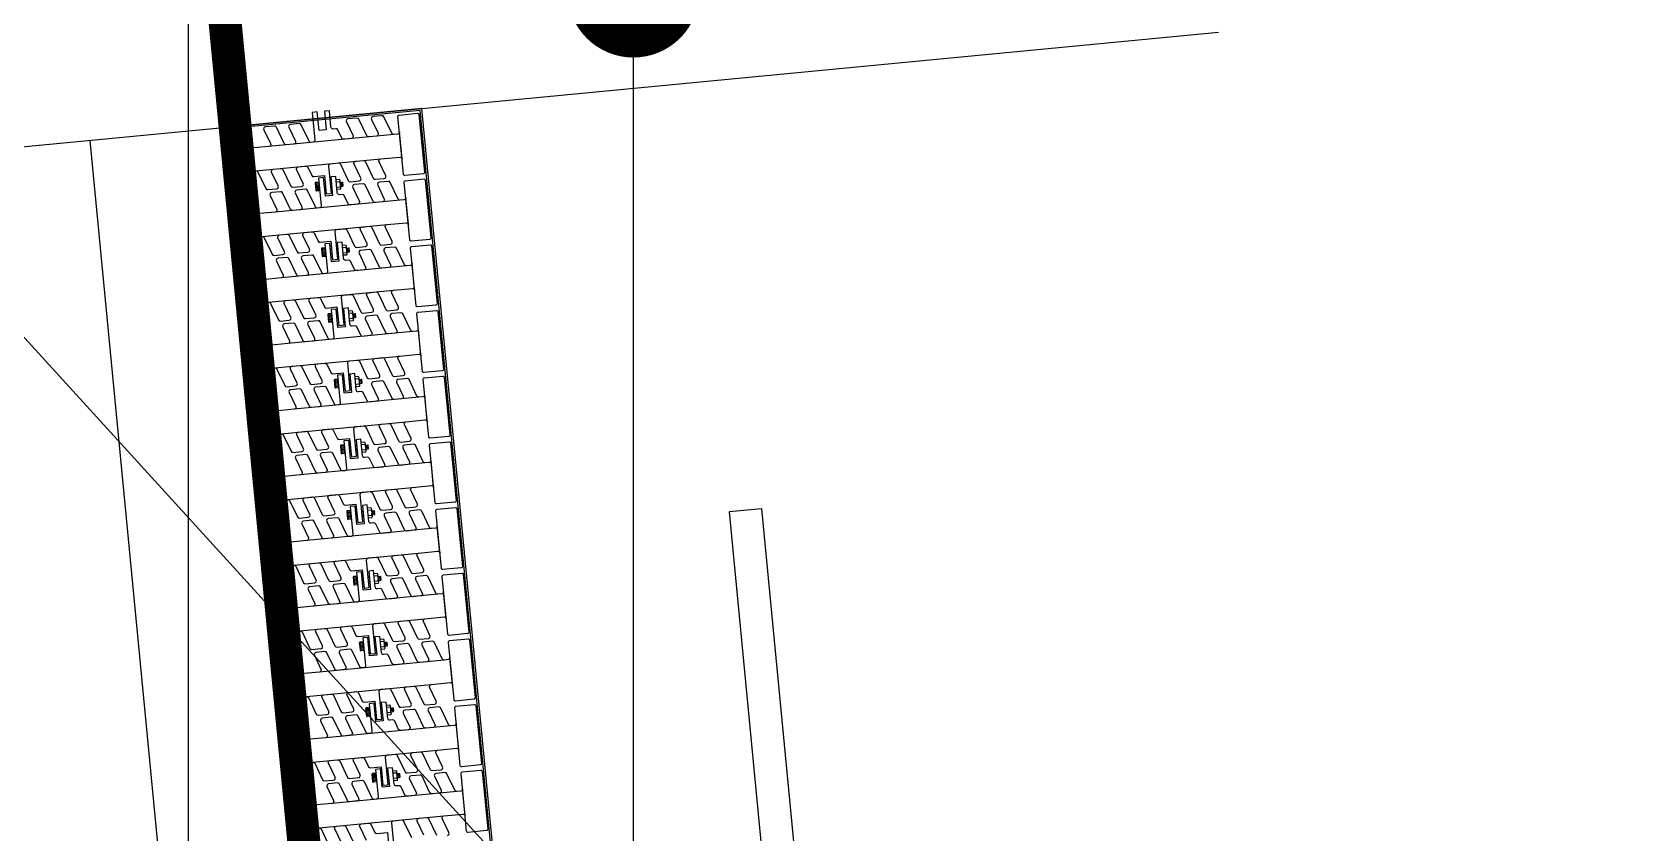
# Model space of a CAD drawing. Header units: millimetres. Extents: x 0 to 1390178, y 0 to 110113.
# Drawn here: x 476686 to 479116, y 23927 to 25141 of the extents above; entities that cross this region are included whole.
import ezdxf
from ezdxf.xclip import XClip

# ---------------------------------------------------------------- set-up
doc = ezdxf.new("R2010")
doc.units = ezdxf.units.MM
doc.header["$LTSCALE"] = 100
doc.header["$XCLIPFRAME"] = 0
doc.linetypes.add('X - 평면도$0$CEN', pattern=[62, 60, -1, 0, -1])
doc.linetypes.add('X - 평면도$0$HID', pattern=[1.5, 1, -0.5])
doc.layers.get('DEFPOINTS').update_dxf_attribs({"color": 145})
for name, color, linetype in [('SYM', 7, 'Continuous'), ('X - 평면도$0$A-CON', 2, 'Continuous'), ('X - 평면도$0$AA-EL-PCN4', 4, 'Continuous'), ('X - 평면도$0$AA-WAXM-BRCK', 3, 'Continuous'), ('X - 평면도$0$AA-XXXX-CNTL', 1, 'X - 평면도$0$CEN'), ('X - 평면도$0$AA-XXXX-SYMB', 7, 'Continuous'), ('X - 평면도$0$DIM', 7, 'Continuous'), ('X - 평면도$0$램프 패턴', 9, 'Continuous'), ('X - 평면도$0$트랜치', 8, 'Continuous')]:
    doc.layers.add(name, color=color, linetype=linetype)
doc.layers.add('X - 평면도$0$차수판', color=6, linetype='X - 평면도$0$HID', plot=False)

# ---------------------------------------------------------------- blocks, each defined once
blk = doc.blocks.new('*U795')
at = {"layer": 'X - 평면도$0$트랜치'}
for p, q in [((-265, 259), (-265, 69.1)), ((-165, 259), (-165, 69.1)), ((-65, 259), (-65, 69.1)), ((35, 259), (35, 69.1)), ((135, 259), (135, 69.1)), ((235, 259), (235, 69.1)), ((335, 259), (335, 69.1)), ((435, 259), (435, 69.1)), ((535, 259), (535, 69.1)), ((635, 259), (635, 69.1)), ((735, 259), (735, 69.1)), ((-230, 46), (-230, 235.9)), ((-130, 46), (-130, 235.9)), ((-30, 46), (-30, 235.9)), ((70, 46), (70, 235.9)), ((170, 46), (170, 235.9)), ((270, 46), (270, 235.9)), ((370, 46), (370, 235.9)), ((470, 46), (470, 235.9)), ((570, 46), (570, 235.9)), ((670, 46), (670, 235.9)), ((770, 46), (770, 235.9)), ((-197.5, 170.5), (-204, 170.5)), ((-204, 166.5), (-204, 170.5)), ((-204, 165.5), (-204, 170.5)), ((-197.5, 171.5), (-203, 171.5)), ((-202, 166.5), (-202, 170.5)), ((-200, 166.5), (-200, 170.5)), ((-198, 166.5), (-198, 170.5)), ((-192, 171.5), (-197.5, 171.5)), ((-191, 170.5), (-197.5, 170.5)), ((-196, 166.5), (-196, 170.5)), ((-194, 166.5), (-194, 170.5)), ((-192, 166.5), (-192, 170.5)), ((-191, 165.5), (-191, 170.5)), ((-97.5, 170.5), (-104, 170.5)), ((-104, 166.5), (-104, 170.5)), ((-104, 165.5), (-104, 170.5)), ((-97.5, 171.5), (-103, 171.5)), ((-102, 166.5), (-102, 170.5)), ((-100, 166.5), (-100, 170.5)), ((-98, 166.5), (-98, 170.5)), ((-92, 171.5), (-97.5, 171.5)), ((-91, 170.5), (-97.5, 170.5)), ((-96, 166.5), (-96, 170.5)), ((-94, 166.5), (-94, 170.5)), ((-92, 166.5), (-92, 170.5)), ((-91, 165.5), (-91, 170.5)), ((2.5, 170.5), (-4, 170.5)), ((-4, 166.5), (-4, 170.5)), ((-4, 165.5), (-4, 170.5)), ((2.5, 171.5), (-3, 171.5)), ((-2, 166.5), (-2, 170.5)), ((0, 166.5), (0, 170.5)), ((2, 166.5), (2, 170.5)), ((8, 171.5), (2.5, 171.5)), ((9, 170.5), (2.5, 170.5)), ((4, 166.5), (4, 170.5)), ((6, 166.5), (6, 170.5)), ((8, 166.5), (8, 170.5)), ((9, 165.5), (9, 170.5)), ((96, 165.5), (96, 170.5)), ((96, 166.5), (96, 170.5)), ((102.5, 170.5), (96, 170.5)), ((102.5, 171.5), (97, 171.5)), ((98, 166.5), (98, 170.5)), ((100, 166.5), (100, 170.5)), ((102, 166.5), (102, 170.5)), ((108, 171.5), (102.5, 171.5)), ((109, 170.5), (102.5, 170.5)), ((104, 166.5), (104, 170.5)), ((106, 166.5), (106, 170.5)), ((108, 166.5), (108, 170.5)), ((109, 165.5), (109, 170.5)), ((196, 165.5), (196, 170.5)), ((196, 166.5), (196, 170.5)), ((202.5, 170.5), (196, 170.5)), ((202.5, 171.5), (197, 171.5)), ((198, 166.5), (198, 170.5)), ((200, 166.5), (200, 170.5)), ((202, 166.5), (202, 170.5)), ((208, 171.5), (202.5, 171.5)), ((209, 170.5), (202.5, 170.5)), ((204, 166.5), (204, 170.5)), ((206, 166.5), (206, 170.5)), ((208, 166.5), (208, 170.5)), ((209, 165.5), (209, 170.5)), ((296, 165.5), (296, 170.5)), ((296, 166.5), (296, 170.5)), ((302.5, 170.5), (296, 170.5)), ((302.5, 171.5), (297, 171.5)), ((298, 166.5), (298, 170.5)), ((300, 166.5), (300, 170.5)), ((302, 166.5), (302, 170.5)), ((308, 171.5), (302.5, 171.5)), ((309, 170.5), (302.5, 170.5)), ((304, 166.5), (304, 170.5)), ((306, 166.5), (306, 170.5)), ((308, 166.5), (308, 170.5)), ((309, 165.5), (309, 170.5)), ((396, 165.5), (396, 170.5)), ((396, 166.5), (396, 170.5)), ((402.5, 170.5), (396, 170.5)), ((402.5, 171.5), (397, 171.5)), ((398, 166.5), (398, 170.5)), ((400, 166.5), (400, 170.5)), ((402, 166.5), (402, 170.5)), ((408, 171.5), (402.5, 171.5)), ((409, 170.5), (402.5, 170.5)), ((404, 166.5), (404, 170.5)), ((406, 166.5), (406, 170.5)), ((408, 166.5), (408, 170.5)), ((409, 165.5), (409, 170.5)), ((502.5, 170.5), (496, 170.5)), ((496, 166.5), (496, 170.5)), ((496, 165.5), (496, 170.5)), ((502.5, 171.5), (497, 171.5)), ((498, 166.5), (498, 170.5)), ((500, 166.5), (500, 170.5)), ((502, 166.5), (502, 170.5)), ((508, 171.5), (502.5, 171.5)), ((509, 170.5), (502.5, 170.5)), ((504, 166.5), (504, 170.5)), ((506, 166.5), (506, 170.5)), ((508, 166.5), (508, 170.5)), ((509, 165.5), (509, 170.5)), ((602.5, 170.5), (596, 170.5)), ((596, 166.5), (596, 170.5)), ((596, 165.5), (596, 170.5)), ((602.5, 171.5), (597, 171.5)), ((598, 166.5), (598, 170.5)), ((600, 166.5), (600, 170.5)), ((602, 166.5), (602, 170.5)), ((608, 171.5), (602.5, 171.5)), ((609, 170.5), (602.5, 170.5)), ((604, 166.5), (604, 170.5)), ((606, 166.5), (606, 170.5)), ((608, 166.5), (608, 170.5)), ((609, 165.5), (609, 170.5)), ((702.5, 170.5), (696, 170.5)), ((696, 166.5), (696, 170.5)), ((696, 165.5), (696, 170.5)), ((702.5, 171.5), (697, 171.5)), ((698, 166.5), (698, 170.5)), ((700, 166.5), (700, 170.5)), ((702, 166.5), (702, 170.5)), ((708, 171.5), (702.5, 171.5)), ((709, 170.5), (702.5, 170.5)), ((704, 166.5), (704, 170.5)), ((706, 166.5), (706, 170.5)), ((708, 166.5), (708, 170.5)), ((709, 165.5), (709, 170.5)), ((-197.5, 166.5), (-204, 166.5)), ((-200.5, 156.5), (-200.5, 158)), ((-200.5, 147), (-200.5, 148.5)), ((-191, 166.5), (-197.5, 166.5)), ((-194.5, 156.5), (-194.5, 158)), ((-194.5, 147), (-194.5, 148.5)), ((-97.5, 166.5), (-104, 166.5)), ((-100.5, 156.5), (-100.5, 158)), ((-100.5, 147), (-100.5, 148.5)), ((-91, 166.5), (-97.5, 166.5)), ((-94.5, 156.5), (-94.5, 158)), ((-94.5, 147), (-94.5, 148.5)), ((2.5, 166.5), (-4, 166.5)), ((-0.5, 156.5), (-0.5, 158)), ((-0.5, 147), (-0.5, 148.5)), ((9, 166.5), (2.5, 166.5)), ((5.5, 156.5), (5.5, 158)), ((5.5, 147), (5.5, 148.5)), ((102.5, 166.5), (96, 166.5)), ((99.5, 156.5), (99.5, 158)), ((99.5, 147), (99.5, 148.5)), ((109, 166.5), (102.5, 166.5)), ((105.5, 156.5), (105.5, 158)), ((105.5, 147), (105.5, 148.5)), ((202.5, 166.5), (196, 166.5)), ((199.5, 156.5), (199.5, 158)), ((199.5, 147), (199.5, 148.5)), ((209, 166.5), (202.5, 166.5)), ((205.5, 156.5), (205.5, 158)), ((205.5, 147), (205.5, 148.5)), ((302.5, 166.5), (296, 166.5)), ((299.5, 156.5), (299.5, 158)), ((299.5, 147), (299.5, 148.5)), ((309, 166.5), (302.5, 166.5)), ((305.5, 156.5), (305.5, 158)), ((305.5, 147), (305.5, 148.5)), ((402.5, 166.5), (396, 166.5)), ((399.5, 156.5), (399.5, 158)), ((399.5, 147), (399.5, 148.5)), ((409, 166.5), (402.5, 166.5)), ((405.5, 156.5), (405.5, 158)), ((405.5, 147), (405.5, 148.5)), ((502.5, 166.5), (496, 166.5)), ((499.5, 156.5), (499.5, 158)), ((499.5, 147), (499.5, 148.5)), ((509, 166.5), (502.5, 166.5)), ((505.5, 156.5), (505.5, 158)), ((505.5, 147), (505.5, 148.5)), ((602.5, 166.5), (596, 166.5)), ((599.5, 156.5), (599.5, 158)), ((599.5, 147), (599.5, 148.5)), ((609, 166.5), (602.5, 166.5)), ((605.5, 156.5), (605.5, 158)), ((605.5, 147), (605.5, 148.5)), ((702.5, 166.5), (696, 166.5)), ((699.5, 156.5), (699.5, 158)), ((699.5, 147), (699.5, 148.5)), ((709, 166.5), (702.5, 166.5)), ((705.5, 156.5), (705.5, 158)), ((705.5, 147), (705.5, 148.5)), ((-205, 134.5), (-205, 139.5)), ((-203.2, 133.5), (-191.8, 133.5)), ((-201.5, 134.5), (-201.5, 139.5)), ((-200.5, 133.5), (-200.5, 130.2)), ((-200.5, 130.2), (-199.9, 129.5)), ((-200.5, 130.2), (-194.5, 130.2)), ((-199.9, 129.5), (-195.2, 129.5)), ((-195.5, 132.4), (-199.2, 132.4)), ((-194.5, 130.2), (-195.2, 129.5)), ((-194.5, 133.5), (-194.5, 130.2)), ((-193.5, 134.5), (-193.5, 139.5)), ((-190, 134.5), (-190, 139.5)), ((-105, 134.5), (-105, 139.5)), ((-103.2, 133.5), (-91.8, 133.5)), ((-101.5, 134.5), (-101.5, 139.5)), ((-100.5, 133.5), (-100.5, 130.2)), ((-100.5, 130.2), (-99.9, 129.5)), ((-100.5, 130.2), (-94.5, 130.2)), ((-99.9, 129.5), (-95.2, 129.5)), ((-95.5, 132.4), (-99.2, 132.4)), ((-94.5, 130.2), (-95.2, 129.5)), ((-94.5, 133.5), (-94.5, 130.2)), ((-93.5, 134.5), (-93.5, 139.5)), ((-90, 134.5), (-90, 139.5)), ((-5, 134.5), (-5, 139.5)), ((-3.2, 133.5), (8.2, 133.5)), ((-1.5, 134.5), (-1.5, 139.5)), ((-0.5, 133.5), (-0.5, 130.2)), ((-0.5, 130.2), (0.1, 129.5)), ((-0.5, 130.2), (5.5, 130.2)), ((0.1, 129.5), (4.8, 129.5)), ((4.5, 132.4), (0.8, 132.4)), ((5.5, 130.2), (4.8, 129.5)), ((5.5, 133.5), (5.5, 130.2)), ((6.5, 134.5), (6.5, 139.5)), ((10, 134.5), (10, 139.5)), ((95, 134.5), (95, 139.5)), ((96.8, 133.5), (108.2, 133.5)), ((98.5, 134.5), (98.5, 139.5)), ((99.5, 133.5), (99.5, 130.2)), ((99.5, 130.2), (105.5, 130.2)), ((99.5, 130.2), (100.1, 129.5)), ((100.1, 129.5), (104.8, 129.5)), ((104.5, 132.4), (100.8, 132.4)), ((105.5, 130.2), (104.8, 129.5)), ((105.5, 133.5), (105.5, 130.2)), ((106.5, 134.5), (106.5, 139.5)), ((110, 134.5), (110, 139.5)), ((195, 134.5), (195, 139.5)), ((196.8, 133.5), (208.2, 133.5)), ((198.5, 134.5), (198.5, 139.5)), ((199.5, 133.5), (199.5, 130.2)), ((199.5, 130.2), (205.5, 130.2)), ((199.5, 130.2), (200.1, 129.5)), ((200.1, 129.5), (204.8, 129.5)), ((204.5, 132.4), (200.8, 132.4)), ((205.5, 130.2), (204.8, 129.5)), ((205.5, 133.5), (205.5, 130.2)), ((206.5, 134.5), (206.5, 139.5)), ((210, 134.5), (210, 139.5)), ((295, 134.5), (295, 139.5)), ((296.8, 133.5), (308.2, 133.5)), ((298.5, 134.5), (298.5, 139.5)), ((299.5, 133.5), (299.5, 130.2)), ((299.5, 130.2), (305.5, 130.2)), ((299.5, 130.2), (300.1, 129.5)), ((300.1, 129.5), (304.8, 129.5)), ((304.5, 132.4), (300.8, 132.4)), ((305.5, 130.2), (304.8, 129.5)), ((305.5, 133.5), (305.5, 130.2)), ((306.5, 134.5), (306.5, 139.5)), ((310, 134.5), (310, 139.5)), ((395, 134.5), (395, 139.5)), ((396.8, 133.5), (408.2, 133.5)), ((398.5, 134.5), (398.5, 139.5)), ((399.5, 133.5), (399.5, 130.2)), ((399.5, 130.2), (405.5, 130.2)), ((399.5, 130.2), (400.1, 129.5)), ((400.1, 129.5), (404.8, 129.5)), ((404.5, 132.4), (400.8, 132.4)), ((405.5, 130.2), (404.8, 129.5)), ((405.5, 133.5), (405.5, 130.2)), ((406.5, 134.5), (406.5, 139.5)), ((410, 134.5), (410, 139.5)), ((495, 134.5), (495, 139.5)), ((496.8, 133.5), (508.2, 133.5)), ((498.5, 134.5), (498.5, 139.5)), ((499.5, 133.5), (499.5, 130.2)), ((499.5, 130.2), (500.1, 129.5)), ((499.5, 130.2), (505.5, 130.2)), ((500.1, 129.5), (504.8, 129.5)), ((504.5, 132.4), (500.8, 132.4)), ((505.5, 130.2), (504.8, 129.5)), ((505.5, 133.5), (505.5, 130.2)), ((506.5, 134.5), (506.5, 139.5)), ((510, 134.5), (510, 139.5)), ((595, 134.5), (595, 139.5)), ((596.8, 133.5), (608.2, 133.5)), ((598.5, 134.5), (598.5, 139.5)), ((599.5, 133.5), (599.5, 130.2)), ((599.5, 130.2), (600.1, 129.5)), ((599.5, 130.2), (605.5, 130.2)), ((600.1, 129.5), (604.8, 129.5)), ((604.5, 132.4), (600.8, 132.4)), ((605.5, 130.2), (604.8, 129.5)), ((605.5, 133.5), (605.5, 130.2)), ((606.5, 134.5), (606.5, 139.5)), ((610, 134.5), (610, 139.5)), ((695, 134.5), (695, 139.5)), ((696.8, 133.5), (708.2, 133.5)), ((698.5, 134.5), (698.5, 139.5)), ((699.5, 133.5), (699.5, 130.2)), ((699.5, 130.2), (700.1, 129.5)), ((699.5, 130.2), (705.5, 130.2)), ((700.1, 129.5), (704.8, 129.5)), ((704.5, 132.4), (700.8, 132.4)), ((705.5, 130.2), (704.8, 129.5)), ((705.5, 133.5), (705.5, 130.2)), ((706.5, 134.5), (706.5, 139.5)), ((710, 134.5), (710, 139.5))]:
    blk.add_line(p, q, dxfattribs=at)
for points in [[(-5695, 305), (-5695, 0), (805, 0), (805, 305)], [(802.5, 2.5), (802.5, 302.5), (-5692.5, 302.5), (-5692.5, 2.5)]]:
    blk.add_lwpolyline(points, close=True, dxfattribs=at)
for points in [[(-291.5, 268, -0.414214), (-293.5, 270), (-293.5, 298, -0.414214), (-291.5, 300), (-203.5, 300, -0.414214), (-201.5, 298), (-201.5, 270, -0.414214), (-203.5, 268)], [(-191.5, 268, -0.414214), (-193.5, 270), (-193.5, 298, -0.414214), (-191.5, 300), (-103.5, 300, -0.414214), (-101.5, 298), (-101.5, 270, -0.414214), (-103.5, 268)], [(-91.5, 268, -0.414214), (-93.5, 270), (-93.5, 298, -0.414214), (-91.5, 300), (-3.5, 300, -0.414214), (-1.5, 298), (-1.5, 270, -0.414214), (-3.5, 268)], [(8.5, 268, -0.414214), (6.5, 270), (6.5, 298, -0.414214), (8.5, 300), (96.5, 300, -0.414214), (98.5, 298), (98.5, 270, -0.414214), (96.5, 268)], [(108.5, 268, -0.414214), (106.5, 270), (106.5, 298, -0.414214), (108.5, 300), (196.5, 300, -0.414214), (198.5, 298), (198.5, 270, -0.414214), (196.5, 268)], [(208.5, 268, -0.414214), (206.5, 270), (206.5, 298, -0.414214), (208.5, 300), (296.5, 300, -0.414214), (298.5, 298), (298.5, 270, -0.414214), (296.5, 268)], [(308.5, 268, -0.414214), (306.5, 270), (306.5, 298, -0.414214), (308.5, 300), (396.5, 300, -0.414214), (398.5, 298), (398.5, 270, -0.414214), (396.5, 268)], [(408.5, 268, -0.414214), (406.5, 270), (406.5, 298, -0.414214), (408.5, 300), (496.5, 300, -0.414214), (498.5, 298), (498.5, 270, -0.414214), (496.5, 268)], [(508.5, 268, -0.414214), (506.5, 270), (506.5, 298, -0.414214), (508.5, 300), (596.5, 300, -0.414214), (598.5, 298), (598.5, 270, -0.414214), (596.5, 268)], [(608.5, 268, -0.414214), (606.5, 270), (606.5, 298, -0.414214), (608.5, 300), (696.5, 300, -0.414214), (698.5, 298), (698.5, 270, -0.414214), (696.5, 268)], [(708.5, 268, -0.414214), (706.5, 270), (706.5, 298, -0.414214), (708.5, 300), (796.5, 300, -0.414214), (798.5, 298), (798.5, 270, -0.414214), (796.5, 268)], [(-165, 194.6), (-165, 183, -0.315299), (-167, 180.2), (-180, 175.5, 0.315299), (-182, 172.6), (-182, 156.5), (-210, 156.5), (-210, 148.5), (-168, 148.5, -0.414214), (-165, 145.5), (-165, 133.4, -0.315299), (-167, 130.6), (-193, 121.1, 0.315299), (-195, 118.3), (-195, 104.7, 0.520567), (-191, 101.9), (-169, 109.9, -0.520567), (-165, 107.1), (-165, 95.4, -0.315299), (-167, 92.6), (-193, 83.1, 0.315299), (-195, 80.3), (-195, 66.7, 0.520567), (-191, 63.9), (-169, 71.9, -0.520567), (-165, 69.1), (-165, 40, -0.414214), (-168, 37), (-127, 37, -0.414214), (-130, 40), (-130, 46, -0.315299), (-128, 48.8), (-102, 58.3, 0.315299), (-100, 61.1), (-100, 74.7, 0.520567), (-104, 77.5), (-126, 69.5, -0.520567), (-130, 72.4), (-130, 84, -0.315299), (-128, 86.8), (-102, 96.3, 0.315299), (-100, 99.1), (-100, 112.7, 0.520567), (-104, 115.5), (-126, 107.5, -0.520567), (-130, 110.4), (-130, 122, -0.315299), (-128, 124.8), (-115, 129.5, 0.315299), (-113, 132.4), (-113, 136.5, -0.414214), (-110, 139.5), (-85, 139.5), (-85, 147), (-113, 147), (-113, 152.5), (-113, 158), (-85, 158), (-85, 165.5), (-127, 165.5, -0.414214), (-130, 168.5), (-130, 171.6, -0.315299), (-128, 174.4), (-102, 183.9, 0.315299), (-100, 186.7), (-100, 200.3, 0.520567), (-104, 203.1), (-126, 195.1, -0.520567), (-130, 197.9), (-130, 209.6, -0.315299), (-128, 212.4), (-102, 221.9, 0.315299), (-100, 224.7), (-100, 238.3, 0.520567), (-104, 241.1), (-126, 233.1, -0.520567), (-130, 235.9), (-130, 265, -0.414214), (-127, 268), (-168, 268, -0.414214), (-165, 265), (-165, 259, -0.315299), (-167, 256.2), (-193, 246.7, 0.315299), (-195, 243.9), (-195, 230.3, 0.520567), (-191, 227.5), (-169, 235.5, -0.520567), (-165, 232.6), (-165, 221, -0.315299), (-167, 218.2), (-193, 208.7, 0.315299), (-195, 205.9), (-195, 192.3, 0.520567), (-191, 189.5), (-169, 197.5, -0.520567)], [(-65, 194.6), (-65, 183, -0.315299), (-67, 180.2), (-80, 175.5, 0.315299), (-82, 172.6), (-82, 156.5), (-110, 156.5), (-110, 148.5), (-68, 148.5, -0.414214), (-65, 145.5), (-65, 133.4, -0.315299), (-67, 130.6), (-93, 121.1, 0.315299), (-95, 118.3), (-95, 104.7, 0.520567), (-91, 101.9), (-69, 109.9, -0.520567), (-65, 107.1), (-65, 95.4, -0.315299), (-67, 92.6), (-93, 83.1, 0.315299), (-95, 80.3), (-95, 66.7, 0.520567), (-91, 63.9), (-69, 71.9, -0.520567), (-65, 69.1), (-65, 40, -0.414214), (-68, 37), (-27, 37, -0.414214), (-30, 40), (-30, 46, -0.315299), (-28, 48.8), (-2, 58.3, 0.315299), (0, 61.1), (0, 74.7, 0.520567), (-4, 77.5), (-26, 69.5, -0.520567), (-30, 72.4), (-30, 84, -0.315299), (-28, 86.8), (-2, 96.3, 0.315299), (0, 99.1), (0, 112.7, 0.520567), (-4, 115.5), (-26, 107.5, -0.520567), (-30, 110.4), (-30, 122, -0.315299), (-28, 124.8), (-15, 129.5, 0.315299), (-13, 132.4), (-13, 136.5, -0.414214), (-10, 139.5), (15, 139.5), (15, 147), (-13, 147), (-13, 152.5), (-13, 158), (15, 158), (15, 165.5), (-27, 165.5, -0.414214), (-30, 168.5), (-30, 171.6, -0.315299), (-28, 174.4), (-2, 183.9, 0.315299), (0, 186.7), (0, 200.3, 0.520567), (-4, 203.1), (-26, 195.1, -0.520567), (-30, 197.9), (-30, 209.6, -0.315299), (-28, 212.4), (-2, 221.9, 0.315299), (0, 224.7), (0, 238.3, 0.520567), (-4, 241.1), (-26, 233.1, -0.520567), (-30, 235.9), (-30, 265, -0.414214), (-27, 268), (-68, 268, -0.414214), (-65, 265), (-65, 259, -0.315299), (-67, 256.2), (-93, 246.7, 0.315299), (-95, 243.9), (-95, 230.3, 0.520567), (-91, 227.5), (-69, 235.5, -0.520567), (-65, 232.6), (-65, 221, -0.315299), (-67, 218.2), (-93, 208.7, 0.315299), (-95, 205.9), (-95, 192.3, 0.520567), (-91, 189.5), (-69, 197.5, -0.520567)], [(35, 194.6), (35, 183, -0.315299), (33, 180.2), (20, 175.5, 0.315299), (18, 172.6), (18, 156.5), (-10, 156.5), (-10, 148.5), (32, 148.5, -0.414214), (35, 145.5), (35, 133.4, -0.315299), (33, 130.6), (7, 121.1, 0.315299), (5, 118.3), (5, 104.7, 0.520567), (9, 101.9), (31, 109.9, -0.520567), (35, 107.1), (35, 95.4, -0.315299), (33, 92.6), (7, 83.1, 0.315299), (5, 80.3), (5, 66.7, 0.520567), (9, 63.9), (31, 71.9, -0.520567), (35, 69.1), (35, 40, -0.414214), (32, 37), (73, 37, -0.414214), (70, 40), (70, 46, -0.315299), (72, 48.8), (98, 58.3, 0.315299), (100, 61.1), (100, 74.7, 0.520567), (96, 77.5), (74, 69.5, -0.520567), (70, 72.4), (70, 84, -0.315299), (72, 86.8), (98, 96.3, 0.315299), (100, 99.1), (100, 112.7, 0.520567), (96, 115.5), (74, 107.5, -0.520567), (70, 110.4), (70, 122, -0.315299), (72, 124.8), (85, 129.5, 0.315299), (87, 132.4), (87, 136.5, -0.414214), (90, 139.5), (115, 139.5), (115, 147), (87, 147), (87, 152.5), (87, 158), (115, 158), (115, 165.5), (73, 165.5, -0.414214), (70, 168.5), (70, 171.6, -0.315299), (72, 174.4), (98, 183.9, 0.315299), (100, 186.7), (100, 200.3, 0.520567), (96, 203.1), (74, 195.1, -0.520567), (70, 197.9), (70, 209.6, -0.315299), (72, 212.4), (98, 221.9, 0.315299), (100, 224.7), (100, 238.3, 0.520567), (96, 241.1), (74, 233.1, -0.520567), (70, 235.9), (70, 265, -0.414214), (73, 268), (32, 268, -0.414214), (35, 265), (35, 259, -0.315299), (33, 256.2), (7, 246.7, 0.315299), (5, 243.9), (5, 230.3, 0.520567), (9, 227.5), (31, 235.5, -0.520567), (35, 232.6), (35, 221, -0.315299), (33, 218.2), (7, 208.7, 0.315299), (5, 205.9), (5, 192.3, 0.520567), (9, 189.5), (31, 197.5, -0.520567)], [(135, 194.6), (135, 183, -0.315299), (133, 180.2), (120, 175.5, 0.315299), (118, 172.6), (118, 156.5), (90, 156.5), (90, 148.5), (132, 148.5, -0.414214), (135, 145.5), (135, 133.4, -0.315299), (133, 130.6), (107, 121.1, 0.315299), (105, 118.3), (105, 104.7, 0.520567), (109, 101.9), (131, 109.9, -0.520567), (135, 107.1), (135, 95.4, -0.315299), (133, 92.6), (107, 83.1, 0.315299), (105, 80.3), (105, 66.7, 0.520567), (109, 63.9), (131, 71.9, -0.520567), (135, 69.1), (135, 40, -0.414214), (132, 37), (173, 37, -0.414214), (170, 40), (170, 46, -0.315299), (172, 48.8), (198, 58.3, 0.315299), (200, 61.1), (200, 74.7, 0.520567), (196, 77.5), (174, 69.5, -0.520567), (170, 72.4), (170, 84, -0.315299), (172, 86.8), (198, 96.3, 0.315299), (200, 99.1), (200, 112.7, 0.520567), (196, 115.5), (174, 107.5, -0.520567), (170, 110.4), (170, 122, -0.315299), (172, 124.8), (185, 129.5, 0.315299), (187, 132.4), (187, 136.5, -0.414214), (190, 139.5), (215, 139.5), (215, 147), (187, 147), (187, 152.5), (187, 158), (215, 158), (215, 165.5), (173, 165.5, -0.414214), (170, 168.5), (170, 171.6, -0.315299), (172, 174.4), (198, 183.9, 0.315299), (200, 186.7), (200, 200.3, 0.520567), (196, 203.1), (174, 195.1, -0.520567), (170, 197.9), (170, 209.6, -0.315299), (172, 212.4), (198, 221.9, 0.315299), (200, 224.7), (200, 238.3, 0.520567), (196, 241.1), (174, 233.1, -0.520567), (170, 235.9), (170, 265, -0.414214), (173, 268), (132, 268, -0.414214), (135, 265), (135, 259, -0.315299), (133, 256.2), (107, 246.7, 0.315299), (105, 243.9), (105, 230.3, 0.520567), (109, 227.5), (131, 235.5, -0.520567), (135, 232.6), (135, 221, -0.315299), (133, 218.2), (107, 208.7, 0.315299), (105, 205.9), (105, 192.3, 0.520567), (109, 189.5), (131, 197.5, -0.520567)], [(235, 194.6), (235, 183, -0.315299), (233, 180.2), (220, 175.5, 0.315299), (218, 172.6), (218, 156.5), (190, 156.5), (190, 148.5), (232, 148.5, -0.414214), (235, 145.5), (235, 133.4, -0.315299), (233, 130.6), (207, 121.1, 0.315299), (205, 118.3), (205, 104.7, 0.520567), (209, 101.9), (231, 109.9, -0.520567), (235, 107.1), (235, 95.4, -0.315299), (233, 92.6), (207, 83.1, 0.315299), (205, 80.3), (205, 66.7, 0.520567), (209, 63.9), (231, 71.9, -0.520567), (235, 69.1), (235, 40, -0.414214), (232, 37), (273, 37, -0.414214), (270, 40), (270, 46, -0.315299), (272, 48.8), (298, 58.3, 0.315299), (300, 61.1), (300, 74.7, 0.520567), (296, 77.5), (274, 69.5, -0.520567), (270, 72.4), (270, 84, -0.315299), (272, 86.8), (298, 96.3, 0.315299), (300, 99.1), (300, 112.7, 0.520567), (296, 115.5), (274, 107.5, -0.520567), (270, 110.4), (270, 122, -0.315299), (272, 124.8), (285, 129.5, 0.315299), (287, 132.4), (287, 136.5, -0.414214), (290, 139.5), (315, 139.5), (315, 147), (287, 147), (287, 152.5), (287, 158), (315, 158), (315, 165.5), (273, 165.5, -0.414214), (270, 168.5), (270, 171.6, -0.315299), (272, 174.4), (298, 183.9, 0.315299), (300, 186.7), (300, 200.3, 0.520567), (296, 203.1), (274, 195.1, -0.520567), (270, 197.9), (270, 209.6, -0.315299), (272, 212.4), (298, 221.9, 0.315299), (300, 224.7), (300, 238.3, 0.520567), (296, 241.1), (274, 233.1, -0.520567), (270, 235.9), (270, 265, -0.414214), (273, 268), (232, 268, -0.414214), (235, 265), (235, 259, -0.315299), (233, 256.2), (207, 246.7, 0.315299), (205, 243.9), (205, 230.3, 0.520567), (209, 227.5), (231, 235.5, -0.520567), (235, 232.6), (235, 221, -0.315299), (233, 218.2), (207, 208.7, 0.315299), (205, 205.9), (205, 192.3, 0.520567), (209, 189.5), (231, 197.5, -0.520567)], [(335, 194.6), (335, 183, -0.315299), (333, 180.2), (320, 175.5, 0.315299), (318, 172.6), (318, 156.5), (290, 156.5), (290, 148.5), (332, 148.5, -0.414214), (335, 145.5), (335, 133.4, -0.315299), (333, 130.6), (307, 121.1, 0.315299), (305, 118.3), (305, 104.7, 0.520567), (309, 101.9), (331, 109.9, -0.520567), (335, 107.1), (335, 95.4, -0.315299), (333, 92.6), (307, 83.1, 0.315299), (305, 80.3), (305, 66.7, 0.520567), (309, 63.9), (331, 71.9, -0.520567), (335, 69.1), (335, 40, -0.414214), (332, 37), (373, 37, -0.414214), (370, 40), (370, 46, -0.315299), (372, 48.8), (398, 58.3, 0.315299), (400, 61.1), (400, 74.7, 0.520567), (396, 77.5), (374, 69.5, -0.520567), (370, 72.4), (370, 84, -0.315299), (372, 86.8), (398, 96.3, 0.315299), (400, 99.1), (400, 112.7, 0.520567), (396, 115.5), (374, 107.5, -0.520567), (370, 110.4), (370, 122, -0.315299), (372, 124.8), (385, 129.5, 0.315299), (387, 132.4), (387, 136.5, -0.414214), (390, 139.5), (415, 139.5), (415, 147), (387, 147), (387, 152.5), (387, 158), (415, 158), (415, 165.5), (373, 165.5, -0.414214), (370, 168.5), (370, 171.6, -0.315299), (372, 174.4), (398, 183.9, 0.315299), (400, 186.7), (400, 200.3, 0.520567), (396, 203.1), (374, 195.1, -0.520567), (370, 197.9), (370, 209.6, -0.315299), (372, 212.4), (398, 221.9, 0.315299), (400, 224.7), (400, 238.3, 0.520567), (396, 241.1), (374, 233.1, -0.520567), (370, 235.9), (370, 265, -0.414214), (373, 268), (332, 268, -0.414214), (335, 265), (335, 259, -0.315299), (333, 256.2), (307, 246.7, 0.315299), (305, 243.9), (305, 230.3, 0.520567), (309, 227.5), (331, 235.5, -0.520567), (335, 232.6), (335, 221, -0.315299), (333, 218.2), (307, 208.7, 0.315299), (305, 205.9), (305, 192.3, 0.520567), (309, 189.5), (331, 197.5, -0.520567)], [(435, 194.6), (435, 183, -0.315299), (433, 180.2), (420, 175.5, 0.315299), (418, 172.6), (418, 156.5), (390, 156.5), (390, 148.5), (432, 148.5, -0.414214), (435, 145.5), (435, 133.4, -0.315299), (433, 130.6), (407, 121.1, 0.315299), (405, 118.3), (405, 104.7, 0.520567), (409, 101.9), (431, 109.9, -0.520567), (435, 107.1), (435, 95.4, -0.315299), (433, 92.6), (407, 83.1, 0.315299), (405, 80.3), (405, 66.7, 0.520567), (409, 63.9), (431, 71.9, -0.520567), (435, 69.1), (435, 40, -0.414214), (432, 37), (473, 37, -0.414214), (470, 40), (470, 46, -0.315299), (472, 48.8), (498, 58.3, 0.315299), (500, 61.1), (500, 74.7, 0.520567), (496, 77.5), (474, 69.5, -0.520567), (470, 72.4), (470, 84, -0.315299), (472, 86.8), (498, 96.3, 0.315299), (500, 99.1), (500, 112.7, 0.520567), (496, 115.5), (474, 107.5, -0.520567), (470, 110.4), (470, 122, -0.315299), (472, 124.8), (485, 129.5, 0.315299), (487, 132.4), (487, 136.5, -0.414214), (490, 139.5), (515, 139.5), (515, 147), (487, 147), (487, 152.5), (487, 158), (515, 158), (515, 165.5), (473, 165.5, -0.414214), (470, 168.5), (470, 171.6, -0.315299), (472, 174.4), (498, 183.9, 0.315299), (500, 186.7), (500, 200.3, 0.520567), (496, 203.1), (474, 195.1, -0.520567), (470, 197.9), (470, 209.6, -0.315299), (472, 212.4), (498, 221.9, 0.315299), (500, 224.7), (500, 238.3, 0.520567), (496, 241.1), (474, 233.1, -0.520567), (470, 235.9), (470, 265, -0.414214), (473, 268), (432, 268, -0.414214), (435, 265), (435, 259, -0.315299), (433, 256.2), (407, 246.7, 0.315299), (405, 243.9), (405, 230.3, 0.520567), (409, 227.5), (431, 235.5, -0.520567), (435, 232.6), (435, 221, -0.315299), (433, 218.2), (407, 208.7, 0.315299), (405, 205.9), (405, 192.3, 0.520567), (409, 189.5), (431, 197.5, -0.520567)], [(535, 194.6), (535, 183, -0.315299), (533, 180.2), (520, 175.5, 0.315299), (518, 172.6), (518, 156.5), (490, 156.5), (490, 148.5), (532, 148.5, -0.414214), (535, 145.5), (535, 133.4, -0.315299), (533, 130.6), (507, 121.1, 0.315299), (505, 118.3), (505, 104.7, 0.520567), (509, 101.9), (531, 109.9, -0.520567), (535, 107.1), (535, 95.4, -0.315299), (533, 92.6), (507, 83.1, 0.315299), (505, 80.3), (505, 66.7, 0.520567), (509, 63.9), (531, 71.9, -0.520567), (535, 69.1), (535, 40, -0.414214), (532, 37), (573, 37, -0.414214), (570, 40), (570, 46, -0.315299), (572, 48.8), (598, 58.3, 0.315299), (600, 61.1), (600, 74.7, 0.520567), (596, 77.5), (574, 69.5, -0.520567), (570, 72.4), (570, 84, -0.315299), (572, 86.8), (598, 96.3, 0.315299), (600, 99.1), (600, 112.7, 0.520567), (596, 115.5), (574, 107.5, -0.520567), (570, 110.4), (570, 122, -0.315299), (572, 124.8), (585, 129.5, 0.315299), (587, 132.4), (587, 136.5, -0.414214), (590, 139.5), (615, 139.5), (615, 147), (587, 147), (587, 152.5), (587, 158), (615, 158), (615, 165.5), (573, 165.5, -0.414214), (570, 168.5), (570, 171.6, -0.315299), (572, 174.4), (598, 183.9, 0.315299), (600, 186.7), (600, 200.3, 0.520567), (596, 203.1), (574, 195.1, -0.520567), (570, 197.9), (570, 209.6, -0.315299), (572, 212.4), (598, 221.9, 0.315299), (600, 224.7), (600, 238.3, 0.520567), (596, 241.1), (574, 233.1, -0.520567), (570, 235.9), (570, 265, -0.414214), (573, 268), (532, 268, -0.414214), (535, 265), (535, 259, -0.315299), (533, 256.2), (507, 246.7, 0.315299), (505, 243.9), (505, 230.3, 0.520567), (509, 227.5), (531, 235.5, -0.520567), (535, 232.6), (535, 221, -0.315299), (533, 218.2), (507, 208.7, 0.315299), (505, 205.9), (505, 192.3, 0.520567), (509, 189.5), (531, 197.5, -0.520567)], [(635, 194.6), (635, 183, -0.315299), (633, 180.2), (620, 175.5, 0.315299), (618, 172.6), (618, 156.5), (590, 156.5), (590, 148.5), (632, 148.5, -0.414214), (635, 145.5), (635, 133.4, -0.315299), (633, 130.6), (607, 121.1, 0.315299), (605, 118.3), (605, 104.7, 0.520567), (609, 101.9), (631, 109.9, -0.520567), (635, 107.1), (635, 95.4, -0.315299), (633, 92.6), (607, 83.1, 0.315299), (605, 80.3), (605, 66.7, 0.520567), (609, 63.9), (631, 71.9, -0.520567), (635, 69.1), (635, 40, -0.414214), (632, 37), (673, 37, -0.414214), (670, 40), (670, 46, -0.315299), (672, 48.8), (698, 58.3, 0.315299), (700, 61.1), (700, 74.7, 0.520567), (696, 77.5), (674, 69.5, -0.520567), (670, 72.4), (670, 84, -0.315299), (672, 86.8), (698, 96.3, 0.315299), (700, 99.1), (700, 112.7, 0.520567), (696, 115.5), (674, 107.5, -0.520567), (670, 110.4), (670, 122, -0.315299), (672, 124.8), (685, 129.5, 0.315299), (687, 132.4), (687, 136.5, -0.414214), (690, 139.5), (715, 139.5), (715, 147), (687, 147), (687, 152.5), (687, 158), (715, 158), (715, 165.5), (673, 165.5, -0.414214), (670, 168.5), (670, 171.6, -0.315299), (672, 174.4), (698, 183.9, 0.315299), (700, 186.7), (700, 200.3, 0.520567), (696, 203.1), (674, 195.1, -0.520567), (670, 197.9), (670, 209.6, -0.315299), (672, 212.4), (698, 221.9, 0.315299), (700, 224.7), (700, 238.3, 0.520567), (696, 241.1), (674, 233.1, -0.520567), (670, 235.9), (670, 265, -0.414214), (673, 268), (632, 268, -0.414214), (635, 265), (635, 259, -0.315299), (633, 256.2), (607, 246.7, 0.315299), (605, 243.9), (605, 230.3, 0.520567), (609, 227.5), (631, 235.5, -0.520567), (635, 232.6), (635, 221, -0.315299), (633, 218.2), (607, 208.7, 0.315299), (605, 205.9), (605, 192.3, 0.520567), (609, 189.5), (631, 197.5, -0.520567)], [(735, 194.6), (735, 183, -0.315299), (733, 180.2), (720, 175.5, 0.315299), (718, 172.6), (718, 156.5), (690, 156.5), (690, 148.5), (732, 148.5, -0.414214), (735, 145.5), (735, 133.4, -0.315299), (733, 130.6), (707, 121.1, 0.315299), (705, 118.3), (705, 104.7, 0.520567), (709, 101.9), (731, 109.9, -0.520567), (735, 107.1), (735, 95.4, -0.315299), (733, 92.6), (707, 83.1, 0.315299), (705, 80.3), (705, 66.7, 0.520567), (709, 63.9), (731, 71.9, -0.520567), (735, 69.1), (735, 40, -0.414214), (732, 37), (773, 37, -0.414214), (770, 40), (770, 46, -0.315299), (772, 48.8), (798, 58.3, 0.315299), (800, 61.1), (800, 74.7, 0.520567), (796, 77.5), (774, 69.5, -0.520567), (770, 72.4), (770, 84, -0.315299), (772, 86.8), (798, 96.3, 0.315299), (800, 99.1), (800, 112.7, 0.520567), (796, 115.5), (774, 107.5, -0.520567), (770, 110.4), (770, 122, -0.315299), (772, 124.8), (785, 129.5, 0.315299), (787, 132.4), (787, 136.5, -0.414214), (790, 139.5), (815, 139.5), (815, 147), (787, 147), (787, 152.5), (787, 158), (815, 158), (815, 165.5), (773, 165.5, -0.414214), (770, 168.5), (770, 171.6, -0.315299), (772, 174.4), (798, 183.9, 0.315299), (800, 186.7), (800, 200.3, 0.520567), (796, 203.1), (774, 195.1, -0.520567), (770, 197.9), (770, 209.6, -0.315299), (772, 212.4), (798, 221.9, 0.315299), (800, 224.7), (800, 238.3, 0.520567), (796, 241.1), (774, 233.1, -0.520567), (770, 235.9), (770, 265, -0.414214), (773, 268), (732, 268, -0.414214), (735, 265), (735, 259, -0.315299), (733, 256.2), (707, 246.7, 0.315299), (705, 243.9), (705, 230.3, 0.520567), (709, 227.5), (731, 235.5, -0.520567), (735, 232.6), (735, 221, -0.315299), (733, 218.2), (707, 208.7, 0.315299), (705, 205.9), (705, 192.3, 0.520567), (709, 189.5), (731, 197.5, -0.520567)], [(-293.5, 7), (-293.5, 35, -0.414214), (-291.5, 37), (-203.5, 37, -0.414214), (-201.5, 35), (-201.5, 7, -0.414214), (-203.5, 5), (-291.5, 5, -0.414214)], [(-193.5, 7), (-193.5, 35, -0.414214), (-191.5, 37), (-103.5, 37, -0.414214), (-101.5, 35), (-101.5, 7, -0.414214), (-103.5, 5), (-191.5, 5, -0.414214)], [(-93.5, 7), (-93.5, 35, -0.414214), (-91.5, 37), (-3.5, 37, -0.414214), (-1.5, 35), (-1.5, 7, -0.414214), (-3.5, 5), (-91.5, 5, -0.414214)], [(6.5, 7), (6.5, 35, -0.414214), (8.5, 37), (96.5, 37, -0.414214), (98.5, 35), (98.5, 7, -0.414214), (96.5, 5), (8.5, 5, -0.414214)], [(106.5, 7), (106.5, 35, -0.414214), (108.5, 37), (196.5, 37, -0.414214), (198.5, 35), (198.5, 7, -0.414214), (196.5, 5), (108.5, 5, -0.414214)], [(206.5, 7), (206.5, 35, -0.414214), (208.5, 37), (296.5, 37, -0.414214), (298.5, 35), (298.5, 7, -0.414214), (296.5, 5), (208.5, 5, -0.414214)], [(306.5, 7), (306.5, 35, -0.414214), (308.5, 37), (396.5, 37, -0.414214), (398.5, 35), (398.5, 7, -0.414214), (396.5, 5), (308.5, 5, -0.414214)], [(406.5, 7), (406.5, 35, -0.414214), (408.5, 37), (496.5, 37, -0.414214), (498.5, 35), (498.5, 7, -0.414214), (496.5, 5), (408.5, 5, -0.414214)], [(506.5, 7), (506.5, 35, -0.414214), (508.5, 37), (596.5, 37, -0.414214), (598.5, 35), (598.5, 7, -0.414214), (596.5, 5), (508.5, 5, -0.414214)], [(606.5, 7), (606.5, 35, -0.414214), (608.5, 37), (696.5, 37, -0.414214), (698.5, 35), (698.5, 7, -0.414214), (696.5, 5), (608.5, 5, -0.414214)], [(706.5, 7), (706.5, 35, -0.414214), (708.5, 37), (796.5, 37, -0.414214), (798.5, 35), (798.5, 7, -0.414214), (796.5, 5), (708.5, 5, -0.414214)]]:
    blk.add_lwpolyline(points, format="xyb", close=True, dxfattribs=at)
for points in [[(-310, 148.5), (-268, 148.5, -0.414214), (-265, 145.5), (-265, 133.4, -0.315299), (-267, 130.6), (-293, 121.1, 0.315299)], [(-291, 101.9), (-269, 109.9, -0.520567), (-265, 107.1), (-265, 95.4, -0.315299), (-267, 92.6), (-293, 83.1, 0.315299)], [(-295, 66.7, 0.520567), (-291, 63.9), (-269, 71.9, -0.520567), (-265, 69.1), (-265, 40, -0.414214), (-268, 37), (-227, 37, -0.414214), (-230, 40), (-230, 46, -0.315299), (-228, 48.8), (-202, 58.3, 0.315299), (-200, 61.1), (-200, 74.7, 0.520567), (-204, 77.5), (-226, 69.5, -0.520567), (-230, 72.4), (-230, 84, -0.315299), (-228, 86.8), (-202, 96.3, 0.315299), (-200, 99.1), (-200, 112.7, 0.520567), (-204, 115.5), (-226, 107.5, -0.520567), (-230, 110.4), (-230, 122, -0.315299), (-228, 124.8), (-215, 129.5, 0.315299), (-213, 132.4), (-213, 136.5, -0.414214), (-210, 139.5), (-185, 139.5), (-185, 147), (-213, 147), (-213, 152.5), (-213, 158), (-185, 158), (-185, 165.5), (-227, 165.5, -0.414214), (-230, 168.5), (-230, 171.6, -0.315299), (-228, 174.4), (-202, 183.9, 0.315299), (-200, 186.7), (-200, 200.3, 0.520567), (-204, 203.1), (-226, 195.1, -0.520567), (-230, 197.9), (-230, 209.6, -0.315299), (-228, 212.4), (-202, 221.9, 0.315299), (-200, 224.7), (-200, 238.3, 0.520567), (-204, 241.1), (-226, 233.1, -0.520567), (-230, 235.9), (-230, 265, -0.414214), (-227, 268), (-268, 268, -0.414214), (-265, 265), (-265, 259, -0.315299), (-267, 256.2), (-293, 246.7, 0.315299)], [(-291, 227.5), (-269, 235.5, -0.520567), (-265, 232.6), (-265, 221, -0.315299), (-267, 218.2), (-293, 208.7, 0.315299)], [(-291, 189.5), (-269, 197.5, -0.520567), (-265, 194.6), (-265, 183, -0.315299), (-267, 180.2), (-280, 175.5, 0.315299), (-282, 172.6), (-282, 156.5), (-310, 156.5)]]:
    blk.add_lwpolyline(points, format="xyb", dxfattribs=at)
for centre, radius, start, end in [((-203, 170.5), 1, 90, 180), ((-192, 170.5), 1, 0, 90), ((-103, 170.5), 1, 90, 180), ((-92, 170.5), 1, 0, 90), ((-3, 170.5), 1, 90, 180), ((8, 170.5), 1, 0, 90), ((97, 170.5), 1, 90, 180), ((108, 170.5), 1, 0, 90), ((197, 170.5), 1, 90, 180), ((208, 170.5), 1, 0, 90), ((297, 170.5), 1, 90, 180), ((308, 170.5), 1, 0, 90), ((397, 170.5), 1, 90, 180), ((408, 170.5), 1, 0, 90), ((497, 170.5), 1, 90, 180), ((508, 170.5), 1, 0, 90), ((597, 170.5), 1, 90, 180), ((608, 170.5), 1, 0, 90), ((697, 170.5), 1, 90, 180), ((708, 170.5), 1, 0, 90), ((-203.2, 135.5), 2.03, 210.5102, 329.4897), ((-197.5, 142), 8.5, 241.9275, 298.0725), ((-197.5, 142), 8.5, 241.9275, 298.0725), ((-191.8, 135.5), 2.03, 210.5102, 329.4898), ((-103.2, 135.5), 2.03, 210.5102, 329.4897), ((-97.5, 142), 8.5, 241.9275, 298.0725), ((-97.5, 142), 8.5, 241.9275, 298.0725), ((-91.8, 135.5), 2.03, 210.5102, 329.4898), ((-3.2, 135.5), 2.03, 210.5102, 329.4897), ((2.5, 142), 8.5, 241.9275, 298.0725), ((2.5, 142), 8.5, 241.9275, 298.0725), ((8.2, 135.5), 2.03, 210.5102, 329.4898), ((96.8, 135.5), 2.03, 210.5102, 329.4897), ((102.5, 142), 8.5, 241.9275, 298.0725), ((102.5, 142), 8.5, 241.9275, 298.0725), ((108.2, 135.5), 2.03, 210.5102, 329.4898), ((196.8, 135.5), 2.03, 210.5102, 329.4897), ((202.5, 142), 8.5, 241.9275, 298.0725), ((202.5, 142), 8.5, 241.9275, 298.0725), ((208.2, 135.5), 2.03, 210.5102, 329.4898), ((296.8, 135.5), 2.03, 210.5102, 329.4897), ((302.5, 142), 8.5, 241.9275, 298.0725), ((302.5, 142), 8.5, 241.9275, 298.0725), ((308.2, 135.5), 2.03, 210.5102, 329.4898), ((396.8, 135.5), 2.03, 210.5102, 329.4897), ((402.5, 142), 8.5, 241.9275, 298.0725), ((402.5, 142), 8.5, 241.9275, 298.0725), ((408.2, 135.5), 2.03, 210.5102, 329.4898), ((496.8, 135.5), 2.03, 210.5102, 329.4897), ((502.5, 142), 8.5, 241.9275, 298.0725), ((502.5, 142), 8.5, 241.9275, 298.0725), ((508.2, 135.5), 2.03, 210.5102, 329.4898), ((596.8, 135.5), 2.03, 210.5102, 329.4897), ((602.5, 142), 8.5, 241.9275, 298.0725), ((602.5, 142), 8.5, 241.9275, 298.0725), ((608.2, 135.5), 2.03, 210.5102, 329.4898), ((696.8, 135.5), 2.03, 210.5102, 329.4897), ((702.5, 142), 8.5, 241.9275, 298.0725), ((702.5, 142), 8.5, 241.9275, 298.0725), ((708.2, 135.5), 2.03, 210.5102, 329.4898)]:
    blk.add_arc(centre, radius, start, end, dxfattribs=at)
blk = doc.blocks.new('X - 평면도$0$A$473316255947', base_point=(4556273.5, -1683200.7))
at = {"layer": 'X - 평면도$0$AA-XXXX-SYMB', "color": 6}
blk.add_lwpolyline([(4556019.7, -1683049.7), (4556019.7, -1685549.7), (4556069.7, -1685549.7), (4556069.7, -1683049.7)], close=True, dxfattribs=at)
blk = doc.blocks.new('X - 평면도$0$A$C35983a36')
at = {"layer": 'X - 평면도$0$A-CON', "rotation": 180}
blk.add_blockref('X - 평면도$0$A$473316255947', (101.1, 2841), dxfattribs=at)
blk = doc.blocks.new('X - 평면도$0$zw$A78B')
at = {"layer": 'X - 평면도$0$AA-EL-PCN4'}
for p, q in [((-68283.8, -49989.4), (-48267.6, -48066.9)), ((-49777.6, -48211.9), (-49156.2, -54682.1))]:
    blk.add_line(p, q, dxfattribs=at)
at = {"layer": 'X - 평면도$0$램프 패턴'}
blk.add_line((-49976.7, -48231), (-49355.3, -54701.3), dxfattribs=at)
at = {"layer": 'X - 평면도$0$DIM', "rotation": 5.48634014958942}
blk.add_blockref('X - 평면도$0$A$C35983a36', (-48815.9, -53989.4), dxfattribs=at)
at = {"layer": 'X - 평면도$0$트랜치', "rotation": 95.48634014958196}
blk.add_blockref('*U795', (-49397.1, -48984.1), dxfattribs=at)
blk = doc.blocks.new('X - 평면도$0$1F PL')
at = {"layer": 'DEFPOINTS'}
blk.add_line((0, 0), (-19177.2, 21040.9), dxfattribs=at)
blk = doc.blocks.new('X - 평면도', base_point=(-475.4, -286.7))
at = {"layer": 'X - 평면도$0$AA-XXXX-CNTL'}
blk.add_line((706172, 68689.6), (706172, 19243.1), dxfattribs=at)
at = {"layer": 'X - 평면도$0$차수판', "const_width": 50}
blk.add_lwpolyline([(706893.4, 34121.2), (706214.6, 41188.7)], dxfattribs=at)
blk.add_blockref('X - 평면도$0$1F PL', (712639.2, 33202.2))
at = {"layer": 'X - 평면도$0$AA-WAXM-BRCK'}
blk.add_blockref('X - 평면도$0$zw$A78B', (756000, 89100), dxfattribs=at)

msp = doc.modelspace()

# ---------------------------------------------------------------- block references
ref = msp.add_blockref('X - 평면도', (-229725.3, -16179.1))
XClip(ref).set_block_clipping_path([(649249.9173510048, 15892.4063044181), (733249.9173510048, 75292.406304418)])

# ---------------------------------------------------------------- next in the draw order: linework, layer by layer
at = {"layer": 'SYM'}
msp.add_line((477596.6, 8039), (477596.6, 25127.1), dxfattribs=at)
at = {"layer": 'SYM', "const_width": 99.9}
msp.add_lwpolyline([(477596.6, 25152.1, -1), (477596.6, 25252.2, -1)], format="xyb", close=True, dxfattribs=at)

doc.saveas('drawing.dxf')
